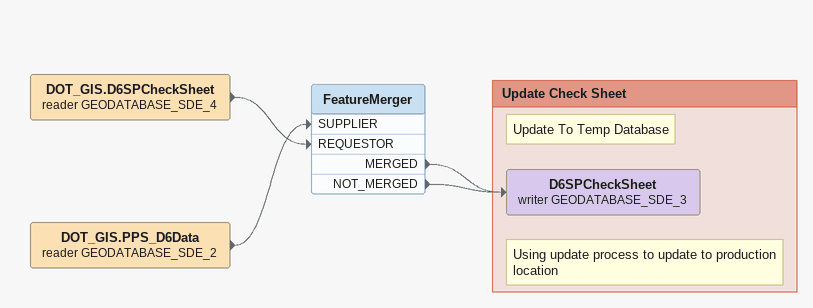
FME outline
DOT_GIS.D6SPCheckSheet (reader GEODATABASE_SDE_4)
    -> FeatureMerger [REQUESTOR]
DOT_GIS.PPS_D6Data (reader GEODATABASE_SDE_2)
    -> FeatureMerger [SUPPLIER]
FeatureMerger
    MERGED -> D6SPCheckSheet (writer GEODATABASE_SDE_3)
    NOT_MERGED -> D6SPCheckSheet (writer GEODATABASE_SDE_3)

Bookmark: Update Check Sheet
Note: Update To Temp Database
Note: Using update process to update to production location
D6SPCheckSheet (writer GEODATABASE_SDE_3)
